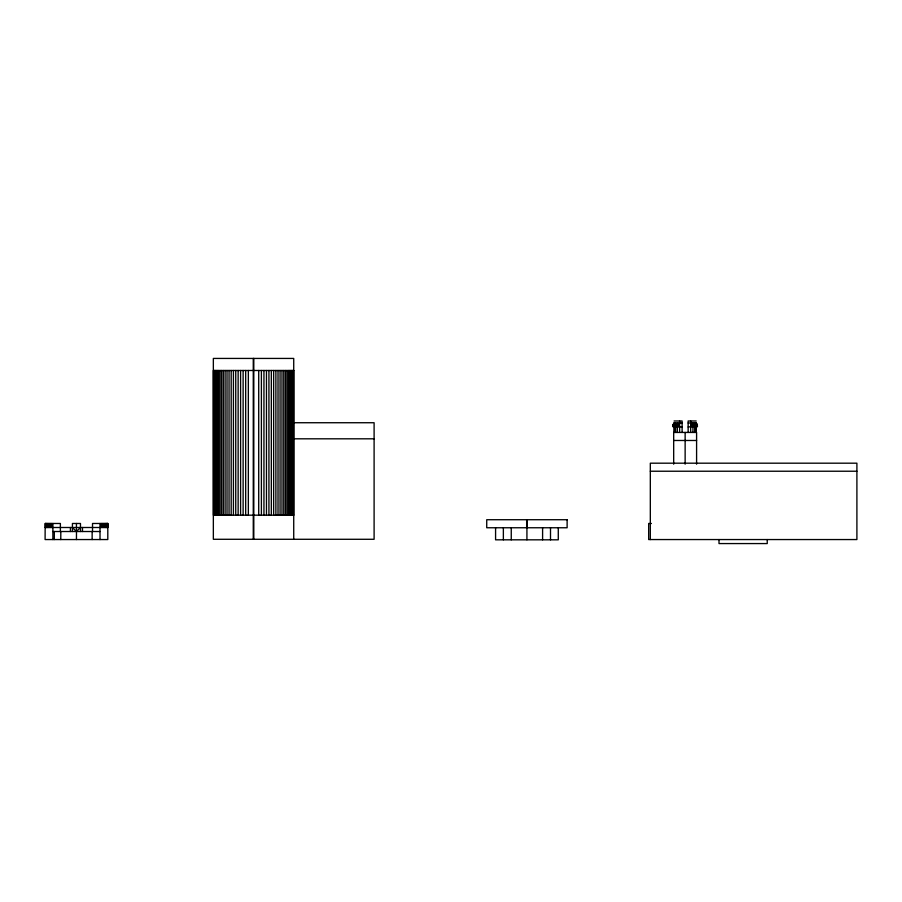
<?xml version="1.0" encoding="UTF-8"?>
<svg xmlns="http://www.w3.org/2000/svg" width="902" height="902" viewBox="0 0 902 902"><rect width="100%" height="100%" fill="white"/><g stroke="black" fill="none" stroke-linecap="round" stroke-linejoin="round"><path stroke-width="1.35" d="M692.95 432.441L692.95 426.612L694.45 426.511M694.698 432.441L694.709 426.612L696.299 426.511M695.803 432.441L695.814 426.612L697.46 426.511L696.186 423.004L688.147 423.004M696.592 464.192L696.592 432.441L673.681 432.441L673.681 464.192M52.88 523.476L52.88 539.554M54.278 539.554L54.323 531.515M60.772 539.554L60.817 531.515M76.444 539.554L76.49 531.515M92.128 539.554L92.162 531.515M100.021 539.554L100.021 523.476M682.115 423.004L674.087 423.004L672.813 426.533L674.087 426.612L674.087 432.441M674.087 423.004L672.813 425.146L674.459 423.004L672.813 425.124L678 425.124L679.612 423.004L675.823 425.124L677.323 423.004M673.974 425.124L675.564 423.004M72.431 527.501L76.444 531.515L80.47 527.501M688.147 427.018L692.274 426.511L692.274 425.124L690.661 423.004L694.45 425.124L692.95 423.004M293.725 370.485L213.346 370.485L213.424 515.177L293.725 515.177M674.087 420.986L682.115 420.986L682.115 432.441M696.186 420.986L688.147 420.986L688.147 432.441M293.725 422.734L374.104 422.734L374.104 539.283L213.346 539.283L213.346 358.432L293.725 358.432L293.725 539.283M692.274 425.124L697.46 425.124L695.814 423.004L697.449 425.146L696.186 423.004M682.115 427.018L672.813 426.511L674.459 426.612L674.459 432.441M690.661 426.612L697.46 426.511L696.186 426.612L696.186 432.441M293.725 438.812L374.104 438.812M673.681 440.48L696.592 440.48M650.319 471.227L856.9 471.227M651.402 523.476L648.673 523.476L648.673 539.554L856.9 539.554L856.9 463.188L650.319 463.188L650.319 539.554M45.1 527.501L107.8 527.501M52.868 531.515L100.054 531.515M679.612 426.612L678 426.511L678 425.124M673.974 426.511L675.564 426.612L675.564 432.441M675.823 426.511L677.323 426.612L677.323 432.441M694.709 423.004L696.299 425.124M767.241 539.554L767.241 543.568L719.007 543.568L719.007 539.554M690.661 420.986L690.661 432.441M685.137 432.441L685.137 464.192M679.612 420.986L679.612 432.441M558.282 527.76L558.282 539.824L495.581 539.824L495.581 527.76M550.502 527.76L550.502 539.824M542.598 527.76L542.598 539.824M527.196 519.721L527.196 527.76M526.926 527.76L526.926 539.824M526.655 519.721L526.655 527.76M511.254 527.76L511.254 539.824M503.361 527.76L503.361 539.824M293.646 370.485L293.646 515.177M293.387 370.485L293.387 515.177M292.958 370.485L292.958 515.177M292.361 370.485L292.361 515.177M291.594 370.485L291.594 515.177M290.669 370.485L290.669 515.177M289.587 370.485L289.587 515.177M288.358 370.485L288.358 515.177M286.971 370.485L286.971 515.177M285.438 370.485L285.438 515.177M283.769 370.485L283.769 515.177M281.976 370.485L281.976 515.177M280.06 370.485L280.06 515.177M278.019 370.485L278.019 515.177M275.888 370.485L275.888 515.177M273.656 370.485L273.656 515.177M271.333 370.485L271.333 515.177M268.931 370.485L268.931 515.177M266.473 370.485L266.473 515.177M263.948 370.485L263.948 515.177M261.388 370.485L261.388 515.177M258.716 370.485L258.716 515.177M253.8 358.432L253.8 539.283M253.27 358.432L253.27 539.283M248.343 370.485L248.343 515.177M245.682 370.485L245.682 515.177M243.123 370.485L243.123 515.177M240.597 370.485L240.597 515.177M238.139 370.485L238.139 515.177M235.738 370.485L235.738 515.177M233.415 370.485L233.415 515.177M231.183 370.485L231.183 515.177M229.04 370.485L229.04 515.177M227.011 370.485L227.011 515.177M225.094 370.485L225.094 515.177M223.301 370.485L223.301 515.177M221.633 370.485L221.633 515.177M220.099 370.485L220.099 515.177M218.712 370.485L218.712 515.177M217.472 370.485L217.472 515.177M216.39 370.485L216.39 515.177M215.465 370.485L215.465 515.177M214.71 370.485L214.71 515.177M214.112 370.485L214.112 515.177M213.684 370.485L213.684 515.177M107.733 523.476L107.733 527.501M107.53 523.476L107.53 527.501M107.191 523.476L107.191 527.501M106.729 523.476L106.729 527.501M106.132 523.476L106.132 527.501M105.41 523.476L105.41 527.501M104.564 523.476L104.564 527.501M103.595 523.476L103.595 527.501M102.512 523.476L102.512 527.501M101.317 523.476L101.317 527.501M92.523 531.515L92.523 523.476L107.8 523.476L107.8 539.554L45.1 539.554L45.168 523.476L60.378 523.476L60.378 531.515M82.477 527.501L82.477 531.515M80.47 531.515L80.47 523.476L72.431 523.476L72.431 531.515M76.444 523.476L76.444 531.515M70.424 527.501L70.424 531.515M51.583 523.476L51.583 527.501M50.388 523.476L50.388 527.501M49.306 523.476L49.306 527.501M48.336 523.476L48.336 527.501M47.49 523.476L47.49 527.501M46.769 523.476L46.769 527.501M46.171 523.476L46.171 527.501M45.698 523.476L45.698 527.501M45.371 523.476L45.371 527.501M567.121 519.721L486.73 519.721L486.73 527.76L567.121 527.76L567.121 519.721"/></g></svg>
